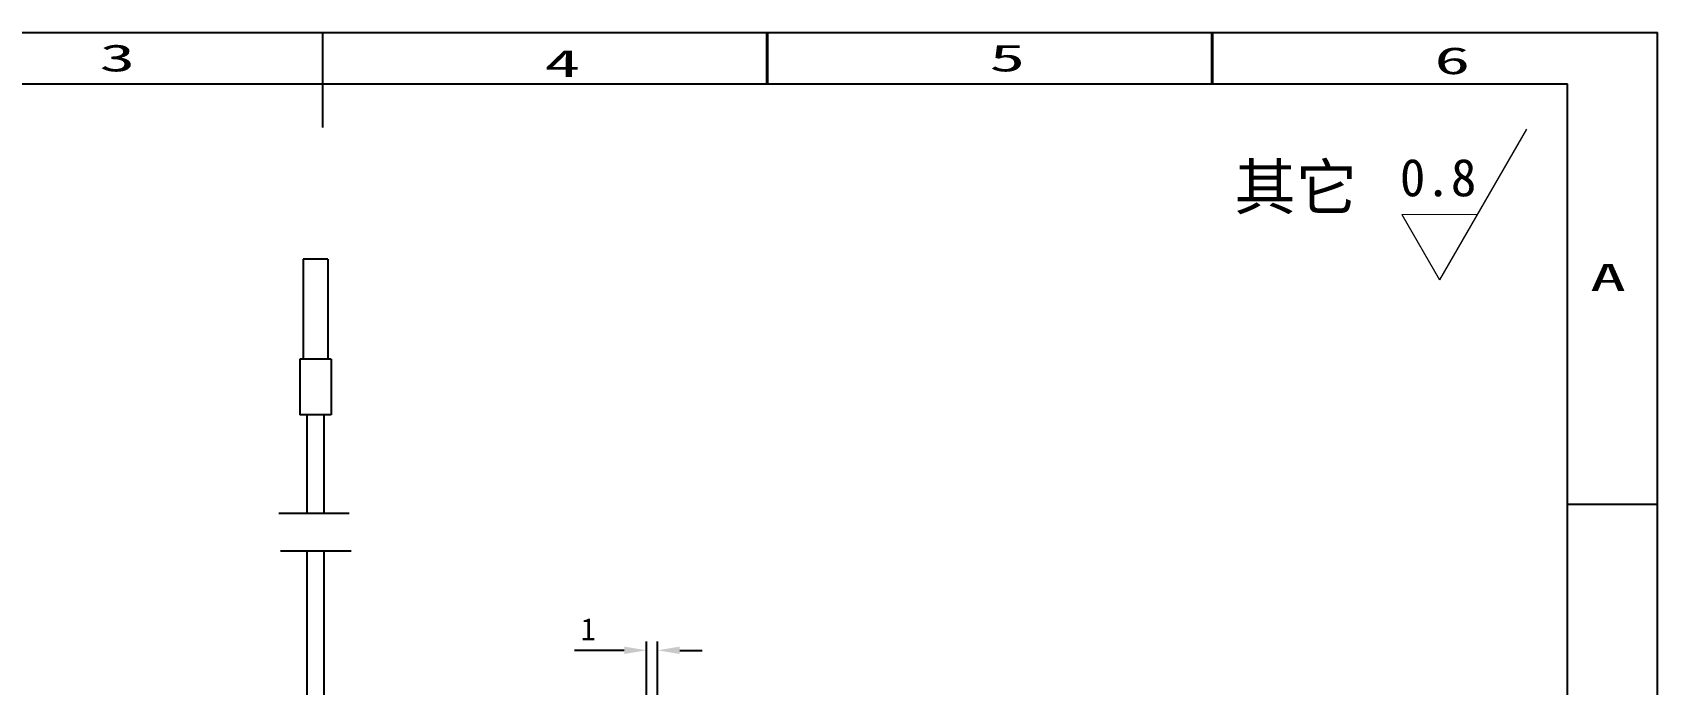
# Model space of a CAD drawing. Header units: millimetres. Extents: x 391 to 632, y 28 to 198.
# Drawn here: x 485.4 to 631.7, y 139.1 to 197.8 of the extents above; entities that cross this region are included whole.
import ezdxf
from ezdxf.enums import TextEntityAlignment as Align

# ---------------------------------------------------------------- set-up
doc = ezdxf.new("R2010")
doc.units = ezdxf.units.MM
doc.header["$PDSIZE"] = -1
doc.linetypes.add('CENTER', pattern=[10.16, 6.35, -1.27, 1.27, -1.27])
doc.layers.add('中心线', color=6, linetype='CENTER')
doc.layers.add('标注', color=5, linetype='Continuous')
doc.dimstyles.new('副本 Standard', dxfattribs={"dimtxt": 2, "dimasz": 2, "dimexe": 0.8, "dimexo": 0.625, "dimgap": 0.9, "dimtad": 1, "dimtih": 1, "dimtoh": 1, "dimdsep": 46, "dimtxsty": 'Standard', "dimcen": 0.09, "dimclrd": 5, "dimclre": 5, "dimadec": 3, "dimazin": 2, "dimtfac": 1, "dimtdec": 4, "dimtofl": 0, "dimtmove": 0, "dimatfit": 3, "dimfxl": 0, "dimtolj": 1, "dimtzin": 0, "dimarcsym": 0})

# ---------------------------------------------------------------- blocks, each defined once
blk = doc.blocks.new('*D92')
at = {"layer": 'Defpoints', "color": 0}
for p in [(540.71, 142.22), (540.71, 127.93), (541.71, 127.43)]:
    blk.add_point(p, dxfattribs=at)
at = {"layer": '标注', "color": 5, "lineweight": -2}
for p, q in [((538.71, 142.22), (534.24, 142.22)), ((540.71, 128.56), (540.71, 143.02)), ((541.71, 128.06), (541.71, 143.02)), ((543.71, 142.22), (545.71, 142.22))]:
    blk.add_line(p, q, dxfattribs=at)
at = {"layer": '标注', "color": 5}
for points in [[(538.71, 142.56), (538.71, 141.89), (540.71, 142.22)], [(543.71, 142.56), (543.71, 141.89), (541.71, 142.22)]]:
    blk.add_solid(points, dxfattribs=at)
at = {"layer": '标注', "color": 0, "insert": (535.47, 144.12), "char_height": 2, "attachment_point": 5}
blk.add_mtext('\\A1;1', dxfattribs=at)

msp = doc.modelspace()

# ---------------------------------------------------------------- linework, layer by layer
at = {"color": 5, "linetype": 'Continuous'}
for p, q in [((391.362, 197.829), (631.735, 197.829)), ((511.548, 197.829), (511.548, 189.294)), ((551.548, 193.209), (551.548, 197.829)), ((551.61, 197.829), (551.61, 193.209)), ((591.61, 193.209), (591.61, 197.829)), ((591.673, 197.829), (591.673, 193.209)), ((631.735, 27.868), (631.735, 197.829)), ((631.735, 155.339), (623.641, 155.339))]:
    msp.add_line(p, q, dxfattribs=at)
at = {"color": 7, "linetype": 'Continuous'}
for p in [(397.29, 193.209), (623.641, 35.962)]:
    msp.add_line(p, (623.641, 193.209), dxfattribs=at)
at = {"color": 7, "linetype": 'Continuous', "lineweight": 25}
for p, q in [((512.007, 177.431), (509.807, 177.431)), ((509.807, 177.431), (509.807, 168.431)), ((512.007, 177.431), (512.007, 168.431)), ((509.507, 168.431), (509.507, 163.431)), ((512.307, 168.431), (509.507, 168.431)), ((512.307, 168.431), (512.307, 163.431)), ((512.307, 163.431), (509.507, 163.431)), ((510.157, 154.566), (510.157, 163.431)), ((511.657, 163.431), (511.657, 154.566)), ((510.157, 133.431), (510.157, 151.166)), ((511.657, 151.166), (511.657, 133.431))]:
    msp.add_line(p, q, dxfattribs=at)
at = {"layer": '中心线'}
for p, q in [((507.596, 154.566), (514.451, 154.566)), ((507.761, 151.166), (514.444, 151.166))]:
    msp.add_line(p, q, dxfattribs=at)
at = {"layer": '标注', "color": 5, "lineweight": 13}
for p, q in [((619.949, 189.135), (612.112, 175.562)), ((608.71, 181.455), (615.523, 181.469)), ((608.71, 181.455), (612.112, 175.562))]:
    msp.add_line(p, q, dxfattribs=at)

# ---------------------------------------------------------------- texts
at = {"color": 5, "linetype": 'Continuous', "width": 1.99836}
for s, p, p2 in [('3', (491.455, 194.326), (494.692, 194.326)), ('4', (531.517, 193.835), (534.755, 193.835)), ('5', (571.579, 194.326), (574.817, 194.326)), ('6', (611.642, 194.081), (614.879, 194.081)), ('A', (625.665, 174.561), (628.902, 174.561))]:
    msp.add_text(s, height=2.43, dxfattribs=at).set_placement(p, p2, align=Align.FIT)
at = {"insert": (593.643, 185.944), "char_height": 4.05, "width": 21.1725, "attachment_point": 1}
msp.add_mtext('{\\fSimSun|b0|i0|c134|p2;其它}', dxfattribs=at)
at = {"layer": '标注', "color": 0, "lineweight": 13, "insert": (608.539, 186.466), "char_height": 2.7, "width": 20.9027, "attachment_point": 1}
msp.add_mtext('{\\H1.25x;0.8}', dxfattribs=at)

# ---------------------------------------------------------------- dimensions: what is measured, and where the dimension line sits
at = {"layer": '标注', "color": 0}
dim = msp.add_linear_dim(base=(540.707, 142.222), p1=(541.707, 127.431), p2=(540.707, 127.931), dimstyle='副本 Standard', dxfattribs=at)
dim.commit()
dim.dimension.update_dxf_attribs({"geometry": '*D92', "text_midpoint": (535.474, 144.122)})

doc.saveas('drawing.dxf')
